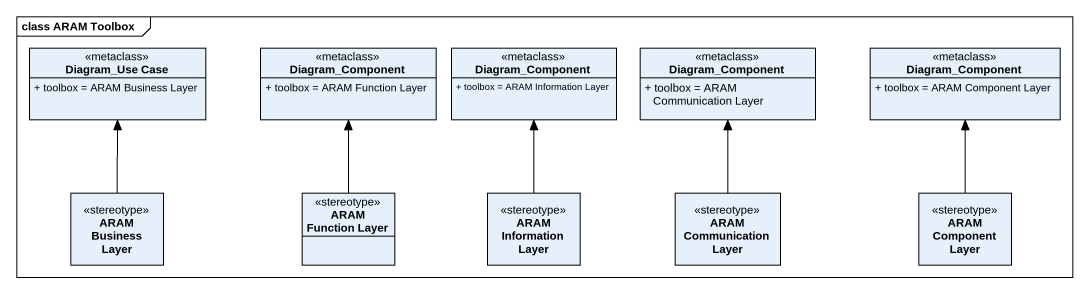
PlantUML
@startuml
mainframe class ARAM Toolbox
hide circle
hide empty members
skinparam classAttributeIconSize 0
class "Diagram_Use Case" as Diagram_Use_Case <<metaclass>> {
  + toolbox = ARAM Business Layer
}
class Diagram_Component <<metaclass>> {
  + toolbox = ARAM Function Layer
}
class "Diagram_Component" as Diagram_Component_2 <<metaclass>> {
  + toolbox = ARAM Information Layer
}
class "Diagram_Component" as Diagram_Component_3 <<metaclass>> {
  + toolbox = ARAM Communication Layer
}
class "Diagram_Component" as Diagram_Component_4 <<metaclass>> {
  + toolbox = ARAM Component Layer
}
class "ARAM Business Layer" as ARAM_Business_Layer <<stereotype>>
class "ARAM Function Layer" as ARAM_Function_Layer <<stereotype>>
class "ARAM Information Layer" as ARAM_Information_Layer <<stereotype>>
class "ARAM Communication Layer" as ARAM_Communication_Layer <<stereotype>>
class "ARAM Component Layer" as ARAM_Component_Layer <<stereotype>>
ARAM_Business_Layer -up-> Diagram_Use_Case
ARAM_Function_Layer -up-> Diagram_Component
ARAM_Information_Layer -up-> Diagram_Component_2
ARAM_Communication_Layer -up-> Diagram_Component_3
ARAM_Component_Layer -up-> Diagram_Component_4
@enduml
